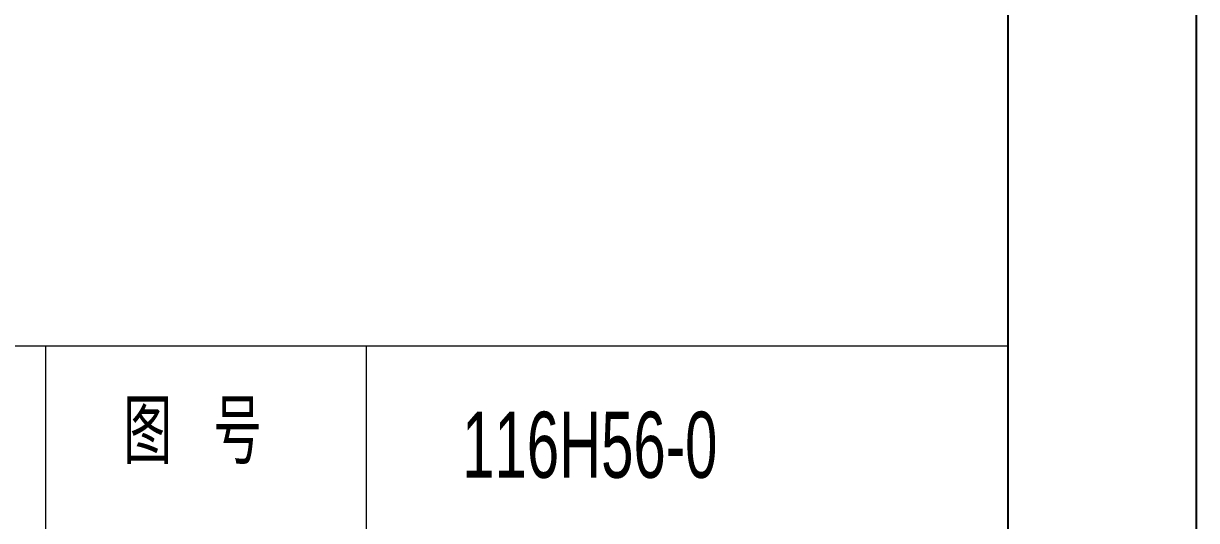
# Model space of a CAD drawing. Header units: millimetres. Extents: x 6786 to 7380, y -302 to 118.
# Drawn here: x 7317.7 to 7379.8, y -254.7 to -228.4 of the extents above; entities that cross this region are included whole.
import ezdxf

# ---------------------------------------------------------------- set-up
doc = ezdxf.new("R2010")
doc.units = ezdxf.units.MM
doc.linetypes.add('XKITLINE00', pattern=[0])
doc.styles.add('STYLE_2', font='arial.ttf', dxfattribs={"height": 0.2})

msp = doc.modelspace()

# ---------------------------------------------------------------- linework, layer by layer
at = {"color": 1, "linetype": 'XKITLINE00'}
msp.add_line((7379.843, -301.984), (7379.843, 118.016), dxfattribs=at)
at = {"color": 0, "linetype": 'XKITLINE00'}
msp.add_line((7369.843, 108.016), (7369.843, -291.984), dxfattribs=at)
at = {"color": 0, "linetype": 'XKITLINE00', "lineweight": 0}
for p, q in [((7189.843, -245.484), (7369.843, -245.484)), ((7318.843, -245.484), (7318.843, -291.984)), ((7369.843, -245.484), (7369.843, -291.984)), ((7369.843, -291.984), (7369.843, -246.009))]:
    msp.add_line(p, q, dxfattribs=at)
at = {"color": 1, "linetype": 'XKITLINE00', "lineweight": 0}
msp.add_line((7335.843, -245.484), (7335.843, -277.984), dxfattribs=at)

# ---------------------------------------------------------------- texts
at = {"color": 3, "lineweight": 0, "style": 'STYLE_2', "width": 0.63}
for s, height, p in [('图   号   ', 3, (7322.96, -251.43)), ('116H56-0', 3.5, (7340.923, -252.484))]:
    msp.add_text(s, height=height, dxfattribs=at).set_placement(p)

doc.saveas('drawing.dxf')
